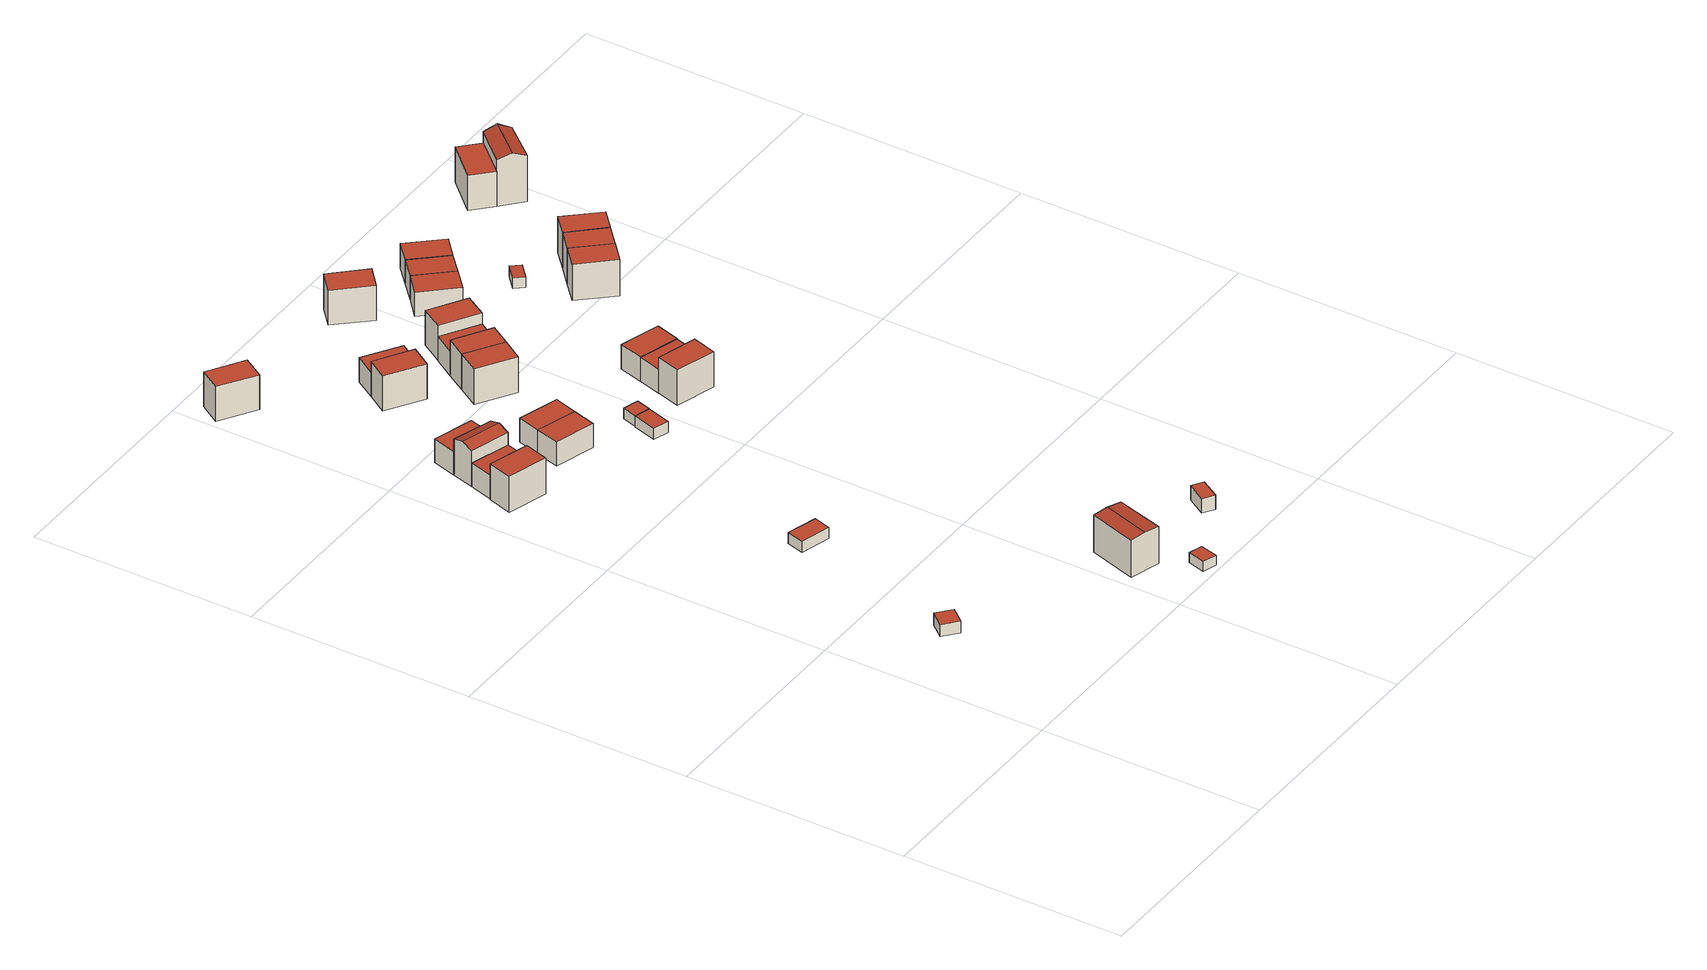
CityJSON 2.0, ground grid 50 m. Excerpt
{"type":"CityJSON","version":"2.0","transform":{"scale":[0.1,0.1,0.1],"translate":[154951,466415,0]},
"CityObjects":{
"building1":{"type":"Building","attributes":{"b3_dak_type":"horizontal","b3_extrusie":"standard","b3_h_dak_50p":3.46,"b3_h_dak_70p":3.48,"b3_h_dak_max":3.54,"b3_h_dak_min":3.4,"b3_h_maaiveld":0.726,"b3_is_glas_dak":false,"b3_kas_warenhuis":false,"b3_kwaliteitsindicator":true,"b3_mutatie_ahn3_ahn4":false,"b3_mutatie_ahn4_ahn5":false,"b3_n_nok":0,"b3_n_vlakken":1,"b3_opp_buitenmuur":45.95,"b3_opp_dak_plat":17.65,"b3_opp_dak_schuin":0,"b3_opp_grond":17.65,"b3_opp_scheidingsmuur":0,"b3_rmse_lod12":0.0365,"b3_rmse_lod13":0.0365,"b3_rmse_lod22":0.0349,"b3_t_run":22,"b3_val3dity_lod12":"[]","b3_val3dity_lod13":"[]","b3_val3dity_lod22":"[]","b3_volume_lod12":48.42,"b3_volume_lod13":48.42,"b3_volume_lod22":48.26,"geconstateerd":false,"oorspronkelijkbouwjaar":2010,"status":"Pand in gebruik"},"children":["building1-1"]},
"building1-1":{"type":"BuildingPart","parents":["building1"],"geometry":[{"type":"Solid","lod":"2.2","boundaries":[[[[0,1,2,3]],[[4,5,6,7]],[[7,6,1,0]],[[6,5,2,1]],[[5,4,3,2]],[[4,7,0,3]]]],"semantics":{"surfaces":[{"type":"GroundSurface"},{"type":"RoofSurface"},{"type":"WallSurface"}],"values":[[0,1,2,2,2,2]]}}]},
"building2":{"type":"Building","attributes":{"b3_bag_bag_overlap":0,"b3_bouwlagen":3,"b3_dak_type":"horizontal","b3_extrusie":"standard","b3_h_dak_50p":10.11,"b3_h_dak_70p":10.14,"b3_h_dak_max":10.31,"b3_h_dak_min":10.05,"b3_h_maaiveld":1.63,"b3_is_glas_dak":false,"b3_kas_warenhuis":false,"b3_kwaliteitsindicator":true,"b3_mutatie_ahn3_ahn4":false,"b3_mutatie_ahn4_ahn5":false,"b3_n_nok":0,"b3_n_vlakken":1,"b3_opp_buitenmuur":201.89,"b3_opp_dak_plat":52.74,"b3_opp_dak_schuin":0,"b3_opp_grond":52.73,"b3_opp_scheidingsmuur":52.98,"b3_rmse_lod12":0.238,"b3_rmse_lod13":0.238,"b3_rmse_lod22":0.235,"b3_t_run":45,"b3_val3dity_lod12":"[]","b3_val3dity_lod13":"[]","b3_val3dity_lod22":"[]","b3_volume_lod12":448.56,"b3_volume_lod13":448.56,"b3_volume_lod22":447.98,"geconstateerd":false,"oorspronkelijkbouwjaar":1991,"status":"Pand in gebruik"},"children":["building2-1"]},
"building2-1":{"type":"BuildingPart","parents":["building2"],"geometry":[{"type":"Solid","lod":"2.2","boundaries":[[[[8,9,10,11]],[[12,13,14,15]],[[15,14,9,8]],[[14,13,10,9]],[[13,12,11,10]],[[12,15,8,11]]]],"semantics":{"surfaces":[{"type":"GroundSurface"},{"type":"RoofSurface"},{"type":"WallSurface"}],"values":[[0,1,2,2,2,2]]}}]},
"building3":{"type":"Building","attributes":{"b3_dak_type":"horizontal","b3_extrusie":"standard","b3_h_dak_50p":4.16,"b3_h_dak_70p":4.17,"b3_h_dak_max":4.22,"b3_h_dak_min":4.12,"b3_h_maaiveld":1.58,"b3_is_glas_dak":false,"b3_kas_warenhuis":false,"b3_kwaliteitsindicator":true,"b3_mutatie_ahn3_ahn4":false,"b3_mutatie_ahn4_ahn5":false,"b3_n_nok":0,"b3_n_vlakken":1,"b3_opp_buitenmuur":56.8,"b3_opp_dak_plat":28.11,"b3_opp_dak_schuin":0,"b3_opp_grond":28.11,"b3_opp_scheidingsmuur":0,"b3_rmse_lod12":0.0276,"b3_rmse_lod13":0.0276,"b3_rmse_lod22":0.026,"b3_t_run":29,"b3_val3dity_lod12":"[]","b3_val3dity_lod13":"[]","b3_val3dity_lod22":"[]","b3_volume_lod12":72.68,"b3_volume_lod13":72.68,"b3_volume_lod22":72.44,"geconstateerd":false,"oorspronkelijkbouwjaar":2009,"status":"Pand in gebruik"},"children":["building3-1"]},
"building3-1":{"type":"BuildingPart","parents":["building3"],"geometry":[{"type":"Solid","lod":"2.2","boundaries":[[[[16,17,18,19]],[[20,21,22,23]],[[23,22,17,16]],[[22,21,18,17]],[[21,20,19,18]],[[20,23,16,19]]]],"semantics":{"surfaces":[{"type":"GroundSurface"},{"type":"RoofSurface"},{"type":"WallSurface"}],"values":[[0,1,2,2,2,2]]}}]},
"building4":{"type":"Building","attributes":{"b3_bag_bag_overlap":0,"b3_bouwlagen":2,"b3_dak_type":"slanted","b3_extrusie":"standard","b3_h_dak_50p":7.34,"b3_h_dak_70p":7.35,"b3_h_dak_max":7.54,"b3_h_dak_min":7.28,"b3_h_maaiveld":1.68,"b3_is_glas_dak":false,"b3_kas_warenhuis":false,"b3_kwaliteitsindicator":true,"b3_mutatie_ahn3_ahn4":false,"b3_mutatie_ahn4_ahn5":false,"b3_n_nok":0,"b3_n_vlakken":2,"b3_opp_buitenmuur":62.04,"b3_opp_dak_plat":51.31,"b3_opp_dak_schuin":0,"b3_opp_grond":51.31,"b3_opp_scheidingsmuur":106.21,"b3_rmse_lod12":0.458,"b3_rmse_lod13":0.458,"b3_rmse_lod22":0.457,"b3_t_run":39,"b3_val3dity_lod12":"[]","b3_val3dity_lod13":"[]","b3_val3dity_lod22":"[]","b3_volume_lod12":290.98,"b3_volume_lod13":290.98,"b3_volume_lod22":290.72,"geconstateerd":false,"oorspronkelijkbouwjaar":1991,"status":"Pand in gebruik"},"children":["building4-1"]},
"building4-1":{"type":"BuildingPart","parents":["building4"],"geometry":[{"type":"Solid","lod":"2.2","boundaries":[[[[24,25,26,27]],[[28,29,30,31]],[[31,30,25,24]],[[30,29,26,25]],[[29,28,27,26]],[[28,31,24,27]]]],"semantics":{"surfaces":[{"type":"GroundSurface"},{"type":"RoofSurface"},{"type":"WallSurface"}],"values":[[0,1,2,2,2,2]]}}]},
"building5":{"type":"Building","attributes":{"b3_bag_bag_overlap":0,"b3_bouwlagen":3,"b3_dak_type":"multiple horizontal","b3_extrusie":"standard","b3_h_dak_50p":10.16,"b3_h_dak_70p":10.25,"b3_h_dak_max":10.39,"b3_h_dak_min":7.29,"b3_h_maaiveld":1.67,"b3_is_glas_dak":false,"b3_kas_warenhuis":false,"b3_kwaliteitsindicator":true,"b3_mutatie_ahn3_ahn4":false,"b3_mutatie_ahn4_ahn5":false,"b3_n_nok":0,"b3_n_vlakken":2,"b3_opp_buitenmuur":133.54,"b3_opp_dak_plat":40.55,"b3_opp_dak_schuin":8.98,"b3_opp_grond":49.5,"b3_opp_scheidingsmuur":106.18,"b3_rmse_lod12":1.09,"b3_rmse_lod13":1.09,"b3_rmse_lod22":0.152,"b3_t_run":40,"b3_val3dity_lod12":"[]","b3_val3dity_lod13":"[]","b3_val3dity_lod22":"[]","b3_volume_lod12":424.39,"b3_volume_lod13":424.39,"b3_volume_lod22":396.66,"geconstateerd":false,"oorspronkelijkbouwjaar":1991,"status":"Pand in gebruik"},"children":["building5-1"]},
"building5-1":{"type":"BuildingPart","parents":["building5"],"geometry":[{"type":"Solid","lod":"2.2","boundaries":[[[[32,33,25,24]],[[34,35,36,37]],[[35,34,33,32]],[[34,37,38,25,33]],[[39,38,37,36]],[[38,39,24,25]],[[39,36,35,32,24]]]],"semantics":{"surfaces":[{"type":"GroundSurface"},{"type":"RoofSurface"},{"type":"WallSurface"}],"values":[[0,1,2,2,1,2,2]]}}]},
"building6":{"type":"Building","attributes":{"b3_bag_bag_overlap":0,"b3_bouwlagen":2,"b3_dak_type":"slanted","b3_extrusie":"standard","b3_h_dak_50p":7.33,"b3_h_dak_70p":7.35,"b3_h_dak_max":7.56,"b3_h_dak_min":7.29,"b3_h_maaiveld":1.67,"b3_is_glas_dak":false,"b3_kas_warenhuis":false,"b3_kwaliteitsindicator":true,"b3_mutatie_ahn3_ahn4":false,"b3_mutatie_ahn4_ahn5":false,"b3_n_nok":0,"b3_n_vlakken":2,"b3_opp_buitenmuur":117.37,"b3_opp_dak_plat":52.67,"b3_opp_dak_schuin":0,"b3_opp_grond":52.67,"b3_opp_scheidingsmuur":52.94,"b3_rmse_lod12":0.292,"b3_rmse_lod13":0.292,"b3_rmse_lod22":0.293,"b3_t_run":49,"b3_val3dity_lod12":"[]","b3_val3dity_lod13":"[]","b3_val3dity_lod22":"[]","b3_volume_lod12":299.26,"b3_volume_lod13":299.26,"b3_volume_lod22":299.15,"geconstateerd":false,"oorspronkelijkbouwjaar":1991,"status":"Pand in gebruik"},"children":["building6-1"]},
"building6-1":{"type":"BuildingPart","parents":["building6"],"geometry":[{"type":"Solid","lod":"2.2","boundaries":[[[[33,32,40,41]],[[42,43,44,45]],[[45,44,32,33]],[[44,43,40,32]],[[43,42,41,40]],[[42,45,33,41]]]],"semantics":{"surfaces":[{"type":"GroundSurface"},{"type":"RoofSurface"},{"type":"WallSurface"}],"values":[[0,1,2,2,2,2]]}}]},
"building7":{"type":"Building","attributes":{"b3_bag_bag_overlap":0,"b3_bouwlagen":3,"b3_dak_type":"horizontal","b3_extrusie":"standard","b3_h_dak_50p":9.96,"b3_h_dak_70p":9.98,"b3_h_dak_max":10.16,"b3_h_dak_min":9.9,"b3_h_maaiveld":1.66,"b3_is_glas_dak":false,"b3_kas_warenhuis":false,"b3_kwaliteitsindicator":true,"b3_mutatie_ahn3_ahn4":false,"b3_mutatie_ahn4_ahn5":false,"b3_n_nok":0,"b3_n_vlakken":1,"b3_opp_buitenmuur":114.95,"b3_opp_dak_plat":51.71,"b3_opp_dak_schuin":0,"b3_opp_grond":51.71,"b3_opp_scheidingsmuur":132.28,"b3_rmse_lod12":0.391,"b3_rmse_lod13":0.391,"b3_rmse_lod22":0.387,"b3_t_run":33,"b3_val3dity_lod12":"[]","b3_val3dity_lod13":"[]","b3_val3dity_lod22":"[]","b3_volume_lod12":429.94,"b3_volume_lod13":429.94,"b3_volume_lod22":429.65,"geconstateerd":false,"oorspronkelijkbouwjaar":1991,"status":"Pand in gebruik"},"children":["building7-1"]},
"building7-1":{"type":"BuildingPart","parents":["building7"],"geometry":[{"type":"Solid","lod":"2.2","boundaries":[[[[46,47,48,49]],[[50,51,52,53]],[[53,52,47,46]],[[52,51,48,47]],[[51,50,49,48]],[[50,53,46,49]]]],"semantics":{"surfaces":[{"type":"GroundSurface"},{"type":"RoofSurface"},{"type":"WallSurface"}],"values":[[0,1,2,2,2,2]]}}]},
"building8":{"type":"Building","attributes":{"b3_bag_bag_overlap":0,"b3_bouwlagen":3,"b3_dak_type":"multiple horizontal","b3_extrusie":"standard","b3_h_dak_50p":8.94,"b3_h_dak_70p":9.01,"b3_h_dak_max":9.16,"b3_h_dak_min":6.11,"b3_h_maaiveld":0.22,"b3_is_glas_dak":false,"b3_kas_warenhuis":false,"b3_kwaliteitsindicator":true,"b3_mutatie_ahn3_ahn4":false,"b3_mutatie_ahn4_ahn5":false,"b3_n_nok":0,"b3_n_vlakken":2,"b3_opp_buitenmuur":253.66,"b3_opp_dak_plat":77.82,"b3_opp_dak_schuin":0,"b3_opp_grond":77.81,"b3_opp_scheidingsmuur":41.27,"b3_rmse_lod12":1.71,"b3_rmse_lod13":1.71,"b3_rmse_lod22":0.0806,"b3_t_run":53,"b3_val3dity_lod12":"[]","b3_val3dity_lod13":"[]","b3_val3dity_lod22":"[]","b3_volume_lod12":683.94,"b3_volume_lod13":683.94,"b3_volume_lod22":603.36,"geconstateerd":false,"oorspronkelijkbouwjaar":1992,"status":"Pand in gebruik"},"children":["building8-1"]},
"building8-1":{"type":"BuildingPart","parents":["building8"],"geometry":[{"type":"Solid","lod":"2.2","boundaries":[[[[54,55,56,57]],[[58,59,60,55,54]],[[61,60,59,62]],[[60,61,56,55]],[[61,62,63,57,56]],[[58,63,62,59]],[[63,58,54,57]]]],"semantics":{"surfaces":[{"type":"GroundSurface"},{"type":"WallSurface"},{"type":"RoofSurface"}],"values":[[0,1,2,1,1,2,1]]}}]},
"building9":{"type":"Building","attributes":{"b3_dak_type":"horizontal","b3_extrusie":"standard","b3_h_dak_50p":2.82,"b3_h_dak_70p":2.86,"b3_h_dak_max":2.94,"b3_h_dak_min":2.73,"b3_h_maaiveld":0.613,"b3_is_glas_dak":false,"b3_kas_warenhuis":false,"b3_kwaliteitsindicator":true,"b3_mutatie_ahn3_ahn4":false,"b3_mutatie_ahn4_ahn5":false,"b3_n_nok":0,"b3_n_vlakken":1,"b3_opp_buitenmuur":32.53,"b3_opp_dak_plat":0,"b3_opp_dak_schuin":13.33,"b3_opp_grond":13.3,"b3_opp_scheidingsmuur":0,"b3_rmse_lod12":0.445,"b3_rmse_lod13":0.445,"b3_rmse_lod22":0.444,"b3_t_run":9,"b3_val3dity_lod12":"[]","b3_val3dity_lod13":"[]","b3_val3dity_lod22":"[]","b3_volume_lod12":29.83,"b3_volume_lod13":29.83,"b3_volume_lod22":29.45,"geconstateerd":false,"oorspronkelijkbouwjaar":1999,"status":"Pand in gebruik"},"children":["building9-1"]},
"building9-1":{"type":"BuildingPart","parents":["building9"],"geometry":[{"type":"Solid","lod":"2.2","boundaries":[[[[64,65,66,67]],[[68,69,70,71]],[[71,70,65,64]],[[70,69,66,65]],[[69,68,67,66]],[[68,71,64,67]]]],"semantics":{"surfaces":[{"type":"GroundSurface"},{"type":"RoofSurface"},{"type":"WallSurface"}],"values":[[0,1,2,2,2,2]]}}]},
"building10":{"type":"Building","attributes":{"b3_bag_bag_overlap":0,"b3_bouwlagen":2,"b3_dak_type":"slanted","b3_extrusie":"standard","b3_h_dak_50p":7.34,"b3_h_dak_70p":7.37,"b3_h_dak_max":7.61,"b3_h_dak_min":7.27,"b3_h_maaiveld":1.67,"b3_is_glas_dak":false,"b3_kas_warenhuis":false,"b3_kwaliteitsindicator":true,"b3_mutatie_ahn3_ahn4":false,"b3_mutatie_ahn4_ahn5":false,"b3_n_nok":0,"b3_n_vlakken":3,"b3_opp_buitenmuur":63.46,"b3_opp_dak_plat":51.44,"b3_opp_dak_schuin":0,"b3_opp_grond":51.44,"b3_opp_scheidingsmuur":105.72,"b3_rmse_lod12":0.17,"b3_rmse_lod13":0.17,"b3_rmse_lod22":0.163,"b3_t_run":39,"b3_val3dity_lod12":"[]","b3_val3dity_lod13":"[]","b3_val3dity_lod22":"[]","b3_volume_lod12":293.6,"b3_volume_lod13":293.6,"b3_volume_lod22":292.51,"geconstateerd":false,"oorspronkelijkbouwjaar":1991,"status":"Pand in gebruik"},"children":["building10-1"]},
"building10-1":{"type":"BuildingPart","parents":["building10"],"geometry":[{"type":"Solid","lod":"2.2","boundaries":[[[[72,73,74,75]],[[76,77,78,79]],[[79,78,73,72]],[[78,77,74,73]],[[77,76,75,74]],[[76,79,72,75]]]],"semantics":{"surfaces":[{"type":"GroundSurface"},{"type":"RoofSurface"},{"type":"WallSurface"}],"values":[[0,1,2,2,2,2]]}}]},
"building11":{"type":"Building","attributes":{"b3_bag_bag_overlap":0,"b3_bouwlagen":2,"b3_dak_type":"slanted","b3_extrusie":"standard","b3_h_dak_50p":7.37,"b3_h_dak_70p":7.39,"b3_h_dak_max":7.54,"b3_h_dak_min":7.3,"b3_h_maaiveld":1.67,"b3_is_glas_dak":false,"b3_kas_warenhuis":false,"b3_kwaliteitsindicator":true,"b3_mutatie_ahn3_ahn4":false,"b3_mutatie_ahn4_ahn5":false,"b3_n_nok":0,"b3_n_vlakken":2,"b3_opp_buitenmuur":60.68,"b3_opp_dak_plat":50.06,"b3_opp_dak_schuin":0,"b3_opp_grond":50.06,"b3_opp_scheidingsmuur":107.25,"b3_rmse_lod12":0.272,"b3_rmse_lod13":0.272,"b3_rmse_lod22":0.267,"b3_t_run":30,"b3_val3dity_lod12":"[]","b3_val3dity_lod13":"[]","b3_val3dity_lod22":"[]","b3_volume_lod12":286.29,"b3_volume_lod13":286.29,"b3_volume_lod22":285.33,"geconstateerd":false,"oorspronkelijkbouwjaar":1991,"status":"Pand in gebruik"},"children":["building11-1"]},
"building11-1":{"type":"BuildingPart","parents":["building11"],"geometry":[{"type":"Solid","lod":"2.2","boundaries":[[[[74,80,81,75]],[[76,82,83,77]],[[77,83,80,74]],[[83,82,81,80]],[[82,76,75,81]],[[76,77,74,75]]]],"semantics":{"surfaces":[{"type":"GroundSurface"},{"type":"RoofSurface"},{"type":"WallSurface"}],"values":[[0,1,2,2,2,2]]}}]},
"building12":{"type":"Building","attributes":{"b3_bag_bag_overlap":0,"b3_bouwlagen":3,"b3_dak_type":"horizontal","b3_extrusie":"standard","b3_h_dak_50p":9.99,"b3_h_dak_70p":10,"b3_h_dak_max":10.21,"b3_h_dak_min":9.94,"b3_h_maaiveld":1.65,"b3_is_glas_dak":false,"b3_kas_warenhuis":false,"b3_kwaliteitsindicator":true,"b3_mutatie_ahn3_ahn4":false,"b3_mutatie_ahn4_ahn5":false,"b3_n_nok":0,"b3_n_vlakken":1,"b3_opp_buitenmuur":139.59,"b3_opp_dak_plat":51.3,"b3_opp_dak_schuin":0,"b3_opp_grond":51.3,"b3_opp_scheidingsmuur":109.13,"b3_rmse_lod12":0.212,"b3_rmse_lod13":0.212,"b3_rmse_lod22":0.211,"b3_t_run":29,"b3_val3dity_lod12":"[]","b3_val3dity_lod13":"[]","b3_val3dity_lod22":"[]","b3_volume_lod12":428.18,"b3_volume_lod13":428.18,"b3_volume_lod22":428.02,"geconstateerd":false,"oorspronkelijkbouwjaar":1991,"status":"Pand in gebruik"},"children":["building12-1"]},
"building12-1":{"type":"BuildingPart","parents":["building12"],"geometry":[{"type":"Solid","lod":"2.2","boundaries":[[[[84,85,86,87]],[[88,89,90,91]],[[91,90,85,84]],[[90,89,86,85]],[[89,88,87,86]],[[88,91,84,87]]]],"semantics":{"surfaces":[{"type":"GroundSurface"},{"type":"RoofSurface"},{"type":"WallSurface"}],"values":[[0,1,2,2,2,2]]}}]},
"building13":{"type":"Building","attributes":{"b3_bag_bag_overlap":0,"b3_dak_type":"horizontal","b3_extrusie":"standard","b3_h_dak_50p":4.23,"b3_h_dak_70p":4.26,"b3_h_dak_max":4.44,"b3_h_dak_min":4.15,"b3_h_maaiveld":1.56,"b3_is_glas_dak":false,"b3_kas_warenhuis":false,"b3_kwaliteitsindicator":true,"b3_mutatie_ahn3_ahn4":false,"b3_mutatie_ahn4_ahn5":false,"b3_n_nok":0,"b3_n_vlakken":1,"b3_opp_buitenmuur":40.02,"b3_opp_dak_plat":19.68,"b3_opp_dak_schuin":0,"b3_opp_grond":19.68,"b3_opp_scheidingsmuur":8.62,"b3_rmse_lod12":0.0797,"b3_rmse_lod13":0.0797,"b3_rmse_lod22":0.0752,"b3_t_run":19,"b3_val3dity_lod12":"[]","b3_val3dity_lod13":"[]","b3_val3dity_lod22":"[]","b3_volume_lod12":52.64,"b3_volume_lod13":52.64,"b3_volume_lod22":52.7,"geconstateerd":false,"oorspronkelijkbouwjaar":1991,"status":"Pand in gebruik"},"children":["building13-1"]},
"building13-1":{"type":"BuildingPart","parents":["building13"],"geometry":[{"type":"Solid","lod":"2.2","boundaries":[[[[92,93,94,95]],[[96,97,98,99]],[[99,98,93,92]],[[98,97,94,93]],[[97,96,95,94]],[[96,99,92,95]]]],"semantics":{"surfaces":[{"type":"GroundSurface"},{"type":"RoofSurface"},{"type":"WallSurface"}],"values":[[0,1,2,2,2,2]]}}]},
"building14":{"type":"Building","attributes":{"b3_bag_bag_overlap":0,"b3_bouwlagen":2,"b3_dak_type":"horizontal","b3_extrusie":"standard","b3_h_dak_50p":7.34,"b3_h_dak_70p":7.36,"b3_h_dak_max":7.61,"b3_h_dak_min":7.28,"b3_h_maaiveld":1.65,"b3_is_glas_dak":false,"b3_kas_warenhuis":false,"b3_kwaliteitsindicator":true,"b3_mutatie_ahn3_ahn4":false,"b3_mutatie_ahn4_ahn5":false,"b3_n_nok":0,"b3_n_vlakken":1,"b3_opp_buitenmuur":61.77,"b3_opp_dak_plat":51.24,"b3_opp_dak_schuin":0,"b3_opp_grond":51.23,"b3_opp_scheidingsmuur":108.06,"b3_rmse_lod12":0.268,"b3_rmse_lod13":0.268,"b3_rmse_lod22":0.268,"b3_t_run":31,"b3_val3dity_lod12":"[]","b3_val3dity_lod13":"[]","b3_val3dity_lod22":"[]","b3_volume_lod12":292.65,"b3_volume_lod13":292.65,"b3_volume_lod22":292.1,"geconstateerd":false,"oorspronkelijkbouwjaar":1991,"status":"Pand in gebruik"},"children":["building14-1"]},
"building14-1":{"type":"BuildingPart","parents":["building14"],"geometry":[{"type":"Solid","lod":"2.2","boundaries":[[[[84,87,100,101]],[[102,103,104,105]],[[105,104,87,84]],[[104,103,100,87]],[[103,102,101,100]],[[102,105,84,101]]]],"semantics":{"surfaces":[{"type":"GroundSurface"},{"type":"RoofSurface"},{"type":"WallSurface"}],"values":[[0,1,2,2,2,2]]}}]},
"building15":{"type":"Building","attributes":{"b3_bag_bag_overlap":0,"b3_dak_type":"horizontal","b3_extrusie":"standard","b3_h_dak_50p":4.26,"b3_h_dak_70p":4.29,"b3_h_dak_max":4.46,"b3_h_dak_min":4.2,"b3_h_maaiveld":1.8,"b3_is_glas_dak":false,"b3_kas_warenhuis":false,"b3_kwaliteitsindicator":false,"b3_mutatie_ahn3_ahn4":false,"b3_mutatie_ahn4_ahn5":false,"b3_n_nok":0,"b3_n_vlakken":1,"b3_opp_buitenmuur":25.96,"b3_opp_dak_plat":12.13,"b3_opp_dak_schuin":0,"b3_opp_grond":12.12,"b3_opp_scheidingsmuur":8.62,"b3_rmse_lod12":0.0675,"b3_rmse_lod13":0.0675,"b3_rmse_lod22":0.0649,"b3_t_run":7,"b3_val3dity_lod12":"[]","b3_val3dity_lod13":"[]","b3_val3dity_lod22":"[]","b3_volume_lod12":30.12,"b3_volume_lod13":30.12,"b3_volume_lod22":30.09,"geconstateerd":false,"oorspronkelijkbouwjaar":1991,"status":"Pand in gebruik"},"children":["building15-1"]},
"building15-1":{"type":"BuildingPart","parents":["building15"],"geometry":[{"type":"Solid","lod":"2.2","boundaries":[[[[106,107,108,109]],[[110,111,112,113]],[[113,112,107,106]],[[112,111,108,107]],[[111,110,109,108]],[[110,113,106,109]]]],"semantics":{"surfaces":[{"type":"GroundSurface"},{"type":"RoofSurface"},{"type":"WallSurface"}],"values":[[0,1,2,2,2,2]]}}]},
"building16":{"type":"Building","attributes":{"b3_bag_bag_overlap":0,"b3_bouwlagen":3,"b3_dak_type":"slanted","b3_extrusie":"standard","b3_h_dak_50p":10.08,"b3_h_dak_70p":10.14,"b3_h_dak_max":10.34,"b3_h_dak_min":9.99,"b3_h_maaiveld":1.66,"b3_is_glas_dak":false,"b3_kas_warenhuis":false,"b3_kwaliteitsindicator":true,"b3_mutatie_ahn3_ahn4":false,"b3_mutatie_ahn4_ahn5":false,"b3_n_nok":0,"b3_n_vlakken":2,"b3_opp_buitenmuur":174.51,"b3_opp_dak_plat":52.87,"b3_opp_dak_schuin":0,"b3_opp_grond":52.87,"b3_opp_scheidingsmuur":79.88,"b3_rmse_lod12":0.136,"b3_rmse_lod13":0.136,"b3_rmse_lod22":0.136,"b3_t_run":34,"b3_val3dity_lod12":"[]","b3_val3dity_lod13":"[]","b3_val3dity_lod22":"[]","b3_volume_lod12":448.36,"b3_volume_lod13":448.36,"b3_volume_lod22":446.49,"geconstateerd":false,"oorspronkelijkbouwjaar":1991,"status":"Pand in gebruik"},"children":["building16-1"]},
"building16-1":{"type":"BuildingPart","parents":["building16"],"geometry":[{"type":"Solid","lod":"2.2","boundaries":[[[[114,115,116,117]],[[118,119,120,121]],[[121,120,115,114]],[[120,119,116,115]],[[119,118,117,116]],[[118,121,114,117]]]],"semantics":{"surfaces":[{"type":"GroundSurface"},{"type":"RoofSurface"},{"type":"WallSurface"}],"values":[[0,1,2,2,2,2]]}}]},
"building17":{"type":"Building","attributes":{"b3_dak_type":"horizontal","b3_extrusie":"standard","b3_h_dak_50p":4.01,"b3_h_dak_70p":4.01,"b3_h_dak_max":4.11,"b3_h_dak_min":3.97,"b3_h_maaiveld":0.581,"b3_is_glas_dak":false,"b3_kas_warenhuis":false,"b3_kwaliteitsindicator":true,"b3_mutatie_ahn3_ahn4":false,"b3_mutatie_ahn4_ahn5":false,"b3_n_nok":0,"b3_n_vlakken":1,"b3_opp_buitenmuur":54.95,"b3_opp_dak_plat":15,"b3_opp_dak_schuin":0,"b3_opp_grond":15,"b3_opp_scheidingsmuur":0,"b3_rmse_lod12":0.0274,"b3_rmse_lod13":0.0274,"b3_rmse_lod22":0.0229,"b3_t_run":11,"b3_val3dity_lod12":"[]","b3_val3dity_lod13":"[]","b3_val3dity_lod22":"[]","b3_volume_lod12":51.51,"b3_volume_lod13":51.51,"b3_volume_lod22":51.52,"geconstateerd":false,"oorspronkelijkbouwjaar":2013,"status":"Pand in gebruik"},"children":["building17-1"]},
"building17-1":{"type":"BuildingPart","parents":["building17"],"geometry":[{"type":"Solid","lod":"2.2","boundaries":[[[[122,123,124,125]],[[126,127,128,129]],[[129,128,123,122]],[[128,127,124,123]],[[127,126,125,124]],[[126,129,122,125]]]],"semantics":{"surfaces":[{"type":"GroundSurface"},{"type":"RoofSurface"},{"type":"WallSurface"}],"values":[[0,1,2,2,2,2]]}}]},
"building18":{"type":"Building","attributes":{"b3_bag_bag_overlap":0,"b3_bouwlagen":3,"b3_dak_type":"horizontal","b3_extrusie":"standard","b3_h_dak_50p":10.1,"b3_h_dak_70p":10.11,"b3_h_dak_max":10.24,"b3_h_dak_min":10.05,"b3_h_maaiveld":1.64,"b3_is_glas_dak":false,"b3_kas_warenhuis":false,"b3_kwaliteitsindicator":true,"b3_mutatie_ahn3_ahn4":false,"b3_mutatie_ahn4_ahn5":false,"b3_n_nok":0,"b3_n_vlakken":1,"b3_opp_buitenmuur":113.52,"b3_opp_dak_plat":49.03,"b3_opp_dak_schuin":0,"b3_opp_grond":49.03,"b3_opp_scheidingsmuur":134.35,"b3_rmse_lod12":0.0435,"b3_rmse_lod13":0.0435,"b3_rmse_lod22":0.0364,"b3_t_run":28,"b3_val3dity_lod12":"[]","b3_val3dity_lod13":"[]","b3_val3dity_lod22":"[]","b3_volume_lod12":414.99,"b3_volume_lod13":414.99,"b3_volume_lod22":414.68,"geconstateerd":false,"oorspronkelijkbouwjaar":1991,"status":"Pand in gebruik"},"children":["building18-1"]},
"building18-1":{"type":"BuildingPart","parents":["building18"],"geometry":[{"type":"Solid","lod":"2.2","boundaries":[[[[130,131,132,133]],[[134,118,121,135]],[[135,121,131,130]],[[121,118,132,131]],[[118,134,133,132]],[[134,135,130,133]]]],"semantics":{"surfaces":[{"type":"GroundSurface"},{"type":"RoofSurface"},{"type":"WallSurface"}],"values":[[0,1,2,2,2,2]]}}]},
"building19":{"type":"Building","attributes":{"b3_bag_bag_overlap":0,"b3_bouwlagen":2,"b3_dak_type":"multiple horizontal","b3_extrusie":"standard","b3_h_dak_50p":7.37,"b3_h_dak_70p":7.39,"b3_h_dak_max":7.56,"b3_h_dak_min":7.31,"b3_h_maaiveld":1.64,"b3_is_glas_dak":false,"b3_kas_warenhuis":false,"b3_kwaliteitsindicator":true,"b3_mutatie_ahn3_ahn4":false,"b3_mutatie_ahn4_ahn5":false,"b3_n_nok":0,"b3_n_vlakken":2,"b3_opp_buitenmuur":64.6,"b3_opp_dak_plat":53.07,"b3_opp_dak_schuin":0,"b3_opp_grond":53.07,"b3_opp_scheidingsmuur":108.29,"b3_rmse_lod12":0.772,"b3_rmse_lod13":0.772,"b3_rmse_lod22":0.77,"b3_t_run":29,"b3_val3dity_lod12":"[]","b3_val3dity_lod13":"[]","b3_val3dity_lod22":"[]","b3_volume_lod12":304.74,"b3_volume_lod13":304.74,"b3_volume_lod22":304.29,"geconstateerd":false,"oorspronkelijkbouwjaar":1991,"status":"Pand in gebruik"},"children":["building19-1"]},
"building19-1":{"type":"BuildingPart","parents":["building19"],"geometry":[{"type":"Solid","lod":"2.2","boundaries":[[[[130,133,136,137]],[[138,139,140,141]],[[141,140,133,130]],[[140,139,136,133]],[[139,138,137,136]],[[138,141,130,137]]]],"semantics":{"surfaces":[{"type":"GroundSurface"},{"type":"RoofSurface"},{"type":"WallSurface"}],"values":[[0,1,2,2,2,2]]}}]},
"building20":{"type":"Building","attributes":{"b3_bag_bag_overlap":0,"b3_bouwlagen":3,"b3_dak_type":"slanted","b3_extrusie":"standard","b3_h_dak_50p":10.06,"b3_h_dak_70p":10.13,"b3_h_dak_max":10.29,"b3_h_dak_min":9.93,"b3_h_maaiveld":1.65,"b3_is_glas_dak":false,"b3_kas_warenhuis":false,"b3_kwaliteitsindicator":true,"b3_mutatie_ahn3_ahn4":false,"b3_mutatie_ahn4_ahn5":false,"b3_n_nok":0,"b3_n_vlakken":5,"b3_opp_buitenmuur":120.73,"b3_opp_dak_plat":44.76,"b3_opp_dak_schuin":8.23,"b3_opp_grond":51.98,"b3_opp_scheidingsmuur":124.43,"b3_rmse_lod12":0.956,"b3_rmse_lod13":0.956,"b3_rmse_lod22":0.344,"b3_t_run":39,"b3_val3dity_lod12":"[]","b3_val3dity_lod13":"[]","b3_val3dity_lod22":"[]","b3_volume_lod12":440.27,"b3_volume_lod13":440.27,"b3_volume_lod22":416.29,"geconstateerd":false,"oorspronkelijkbouwjaar":1991,"status":"Pand in gebruik"},"children":["building20-1"]},
"building20-1":{"type":"BuildingPart","parents":["building20"],"geometry":[{"type":"Solid","lod":"2.2","boundaries":[[[[142,143,144,145]],[[146,147,148,149]],[[149,148,143,142]],[[148,147,144,143]],[[147,146,145,144]],[[146,149,142,145]]]],"semantics":{"surfaces":[{"type":"GroundSurface"},{"type":"RoofSurface"},{"type":"WallSurface"}],"values":[[0,1,2,2,2,2]]}}]},
"building21":{"type":"Building","attributes":{"b3_bag_bag_overlap":0,"b3_bouwlagen":3,"b3_dak_type":"horizontal","b3_extrusie":"standard","b3_h_dak_50p":9.95,"b3_h_dak_70p":9.96,"b3_h_dak_max":10.21,"b3_h_dak_min":9.89,"b3_h_maaiveld":1.68,"b3_is_glas_dak":false,"b3_kas_warenhuis":false,"b3_kwaliteitsindicator":true,"b3_mutatie_ahn3_ahn4":false,"b3_mutatie_ahn4_ahn5":false,"b3_n_nok":0,"b3_n_vlakken":1,"b3_opp_buitenmuur":187.04,"b3_opp_dak_plat":53.51,"b3_opp_dak_schuin":0,"b3_opp_grond":53.51,"b3_opp_scheidingsmuur":63.19,"b3_rmse_lod12":0.358,"b3_rmse_lod13":0.358,"b3_rmse_lod22":0.36,"b3_t_run":45,"b3_val3dity_lod12":"[]","b3_val3dity_lod13":"[]","b3_val3dity_lod22":"[]","b3_volume_lod12":442.69,"b3_volume_lod13":442.69,"b3_volume_lod22":442.72,"geconstateerd":false,"oorspronkelijkbouwjaar":1991,"status":"Pand in gebruik"},"children":["building21-1"]},
"building21-1":{"type":"BuildingPart","parents":["building21"],"geometry":[{"type":"Solid","lod":"2.2","boundaries":[[[[150,151,152,153]],[[154,155,156,157]],[[157,156,151,150]],[[156,155,152,151]],[[155,154,153,152]],[[154,157,150,153]]]],"semantics":{"surfaces":[{"type":"GroundSurface"},{"type":"RoofSurface"},{"type":"WallSurface"}],"values":[[0,1,2,2,2,2]]}}]},
"building22":{"type":"Building","attributes":{"b3_bag_bag_overlap":0,"b3_bouwlagen":2,"b3_dak_type":"slanted","b3_extrusie":"standard","b3_h_dak_50p":7.32,"b3_h_dak_70p":7.34,"b3_h_dak_max":7.53,"b3_h_dak_min":7.27,"b3_h_maaiveld":1.65,"b3_is_glas_dak":false,"b3_kas_warenhuis":false,"b3_kwaliteitsindicator":true,"b3_mutatie_ahn3_ahn4":false,"b3_mutatie_ahn4_ahn5":false,"b3_n_nok":0,"b3_n_vlakken":2,"b3_opp_buitenmuur":59.65,"b3_opp_dak_plat":49.14,"b3_opp_dak_schuin":0,"b3_opp_grond":49.14,"b3_opp_scheidingsmuur":106.23,"b3_rmse_lod12":0.099,"b3_rmse_lod13":0.099,"b3_rmse_lod22":0.0927,"b3_t_run":36,"b3_val3dity_lod12":"[]","b3_val3dity_lod13":"[]","b3_val3dity_lod22":"[]","b3_volume_lod12":279.42,"b3_volume_lod13":279.42,"b3_volume_lod22":278.92,"geconstateerd":false,"oorspronkelijkbouwjaar":1991,"status":"Pand in gebruik"},"children":["building22-1"]},
"building22-1":{"type":"BuildingPart","parents":["building22"],"geometry":[{"type":"Solid","lod":"2.2","boundaries":[[[[158,159,160,161]],[[162,163,164,165]],[[165,164,159,158]],[[164,163,160,159]],[[163,162,161,160]],[[162,165,158,161]]]],"semantics":{"surfaces":[{"type":"GroundSurface"},{"type":"RoofSurface"},{"type":"WallSurface"}],"values":[[0,1,2,2,2,2]]}}]},
"building23":{"type":"Building","attributes":{"b3_bag_bag_overlap":0,"b3_bouwlagen":2,"b3_dak_type":"horizontal","b3_extrusie":"standard","b3_h_dak_50p":7.39,"b3_h_dak_70p":7.44,"b3_h_dak_max":7.57,"b3_h_dak_min":7.29,"b3_h_maaiveld":1.64,"b3_is_glas_dak":false,"b3_kas_warenhuis":false,"b3_kwaliteitsindicator":true,"b3_mutatie_ahn3_ahn4":false,"b3_mutatie_ahn4_ahn5":false,"b3_n_nok":0,"b3_n_vlakken":1,"b3_opp_buitenmuur":119.83,"b3_opp_dak_plat":52.92,"b3_opp_dak_schuin":0,"b3_opp_grond":52.91,"b3_opp_scheidingsmuur":53.13,"b3_rmse_lod12":0.102,"b3_rmse_lod13":0.102,"b3_rmse_lod22":0.0862,"b3_t_run":45,"b3_val3dity_lod12":"[]","b3_val3dity_lod13":"[]","b3_val3dity_lod22":"[]","b3_volume_lod12":307.11,"b3_volume_lod13":307.11,"b3_volume_lod22":304.83,"geconstateerd":false,"oorspronkelijkbouwjaar":1991,"status":"Pand in gebruik"},"children":["building23-1"]},
"building23-1":{"type":"BuildingPart","parents":["building23"],"geometry":[{"type":"Solid","lod":"2.2","boundaries":[[[[160,166,167,161]],[[168,169,170,171]],[[171,170,166,160]],[[170,169,167,166]],[[169,168,161,167]],[[168,171,160,161]]]],"semantics":{"surfaces":[{"type":"GroundSurface"},{"type":"RoofSurface"},{"type":"WallSurface"}],"values":[[0,1,2,2,2,2]]}}]},
"building24":{"type":"Building","attributes":{"b3_bag_bag_overlap":0,"b3_bouwlagen":3,"b3_dak_type":"horizontal","b3_extrusie":"standard","b3_h_dak_50p":9.97,"b3_h_dak_70p":9.98,"b3_h_dak_max":10.22,"b3_h_dak_min":9.9,"b3_h_maaiveld":1.67,"b3_is_glas_dak":false,"b3_kas_warenhuis":false,"b3_kwaliteitsindicator":true,"b3_mutatie_ahn3_ahn4":false,"b3_mutatie_ahn4_ahn5":false,"b3_n_nok":0,"b3_n_vlakken":1,"b3_opp_buitenmuur":171.03,"b3_opp_dak_plat":52.57,"b3_opp_dak_schuin":0,"b3_opp_grond":52.57,"b3_opp_scheidingsmuur":78.1,"b3_rmse_lod12":0.0805,"b3_rmse_lod13":0.0805,"b3_rmse_lod22":0.0754,"b3_t_run":36,"b3_val3dity_lod12":"[]","b3_val3dity_lod13":"[]","b3_val3dity_lod22":"[]","b3_volume_lod12":436.38,"b3_volume_lod13":436.38,"b3_volume_lod22":436.51,"geconstateerd":false,"oorspronkelijkbouwjaar":1991,"status":"Pand in gebruik"},"children":["building24-1"]},
"building24-1":{"type":"BuildingPart","parents":["building24"],"geometry":[{"type":"Solid","lod":"2.2","boundaries":[[[[172,173,174,175]],[[176,177,178,179]],[[179,178,173,172]],[[178,177,174,173]],[[177,176,175,174]],[[176,179,172,175]]]],"semantics":{"surfaces":[{"type":"GroundSurface"},{"type":"RoofSurface"},{"type":"WallSurface"}],"values":[[0,1,2,2,2,2]]}}]},
"building25":{"type":"Building","attributes":{"b3_bag_bag_overlap":0,"b3_bouwlagen":2,"b3_dak_type":"horizontal","b3_extrusie":"standard","b3_h_dak_50p":7.36,"b3_h_dak_70p":7.38,"b3_h_dak_max":7.6,"b3_h_dak_min":7.31,"b3_h_maaiveld":1.67,"b3_is_glas_dak":false,"b3_kas_warenhuis":false,"b3_kwaliteitsindicator":true,"b3_mutatie_ahn3_ahn4":false,"b3_mutatie_ahn4_ahn5":false,"b3_n_nok":0,"b3_n_vlakken":1,"b3_opp_buitenmuur":118.45,"b3_opp_dak_plat":53.25,"b3_opp_dak_schuin":0,"b3_opp_grond":53.24,"b3_opp_scheidingsmuur":53.51,"b3_rmse_lod12":0.0839,"b3_rmse_lod13":0.0839,"b3_rmse_lod22":0.0773,"b3_t_run":48,"b3_val3dity_lod12":"[]","b3_val3dity_lod13":"[]","b3_val3dity_lod22":"[]","b3_volume_lod12":303.48,"b3_volume_lod13":303.48,"b3_volume_lod22":303.48,"geconstateerd":false,"oorspronkelijkbouwjaar":1991,"status":"Pand in gebruik"},"children":["building25-1"]},
"building25-1":{"type":"BuildingPart","parents":["building25"],"geometry":[{"type":"Solid","lod":"2.2","boundaries":[[[[180,181,182,183]],[[184,185,186,187]],[[187,186,181,180]],[[186,185,182,181]],[[185,184,183,182]],[[184,187,180,183]]]],"semantics":{"surfaces":[{"type":"GroundSurface"},{"type":"RoofSurface"},{"type":"WallSurface"}],"values":[[0,1,2,2,2,2]]}}]},
"building26":{"type":"Building","attributes":{"b3_bag_bag_overlap":0,"b3_bouwlagen":2,"b3_dak_type":"horizontal","b3_extrusie":"standard","b3_h_dak_50p":7.36,"b3_h_dak_70p":7.37,"b3_h_dak_max":7.53,"b3_h_dak_min":7.31,"b3_h_maaiveld":1.66,"b3_is_glas_dak":false,"b3_kas_warenhuis":false,"b3_kwaliteitsindicator":true,"b3_mutatie_ahn3_ahn4":false,"b3_mutatie_ahn4_ahn5":false,"b3_n_nok":0,"b3_n_vlakken":1,"b3_opp_buitenmuur":60.96,"b3_opp_dak_plat":50.12,"b3_opp_dak_schuin":0,"b3_opp_grond":50.12,"b3_opp_scheidingsmuur":107.29,"b3_rmse_lod12":0.0594,"b3_rmse_lod13":0.0594,"b3_rmse_lod22":0.0577,"b3_t_run":30,"b3_val3dity_lod12":"[]","b3_val3dity_lod13":"[]","b3_val3dity_lod22":"[]","b3_volume_lod12":286.16,"b3_volume_lod13":286.16,"b3_volume_lod22":285.9,"geconstateerd":false,"oorspronkelijkbouwjaar":1991,"status":"Pand in gebruik"},"children":["building26-1"]},
"building26-1":{"type":"BuildingPart","parents":["building26"],"geometry":[{"type":"Solid","lod":"2.2","boundaries":[[[[181,180,188,189]],[[190,191,187,186]],[[186,187,180,181]],[[187,191,188,180]],[[191,190,189,188]],[[190,186,181,189]]]],"semantics":{"surfaces":[{"type":"GroundSurface"},{"type":"RoofSurface"},{"type":"WallSurface"}],"values":[[0,1,2,2,2,2]]}}]},
"building27":{"type":"Building","attributes":{"b3_bag_bag_overlap":0,"b3_bouwlagen":2,"b3_dak_type":"horizontal","b3_extrusie":"standard","b3_h_dak_50p":7.41,"b3_h_dak_70p":7.46,"b3_h_dak_max":7.6,"b3_h_dak_min":7.34,"b3_h_maaiveld":1.67,"b3_is_glas_dak":false,"b3_kas_warenhuis":false,"b3_kwaliteitsindicator":true,"b3_mutatie_ahn3_ahn4":false,"b3_mutatie_ahn4_ahn5":false,"b3_n_nok":0,"b3_n_vlakken":1,"b3_opp_buitenmuur":64.61,"b3_opp_dak_plat":52.15,"b3_opp_dak_schuin":0,"b3_opp_grond":52.15,"b3_opp_scheidingsmuur":107.81,"b3_rmse_lod12":0.0895,"b3_rmse_lod13":0.0895,"b3_rmse_lod22":0.0824,"b3_t_run":30,"b3_val3dity_lod12":"[]","b3_val3dity_lod13":"[]","b3_val3dity_lod22":"[]","b3_volume_lod12":302.33,"b3_volume_lod13":302.33,"b3_volume_lod22":300.47,"geconstateerd":false,"oorspronkelijkbouwjaar":1991,"status":"Pand in gebruik"},"children":["building27-1"]},
"building27-1":{"type":"BuildingPart","parents":["building27"],"geometry":[{"type":"Solid","lod":"2.2","boundaries":[[[[189,188,192,193]],[[194,195,196,197]],[[197,196,188,189]],[[196,195,192,188]],[[195,194,193,192]],[[194,197,189,193]]]],"semantics":{"surfaces":[{"type":"GroundSurface"},{"type":"RoofSurface"},{"type":"WallSurface"}],"values":[[0,1,2,2,2,2]]}}]},
"building28":{"type":"Building","attributes":{"b3_dak_type":"horizontal","b3_extrusie":"standard","b3_h_dak_50p":4.29,"b3_h_dak_70p":4.33,"b3_h_dak_max":4.42,"b3_h_dak_min":4.26,"b3_h_maaiveld":1.8,"b3_is_glas_dak":false,"b3_kas_warenhuis":false,"b3_kwaliteitsindicator":true,"b3_mutatie_ahn3_ahn4":false,"b3_mutatie_ahn4_ahn5":false,"b3_n_nok":0,"b3_n_vlakken":1,"b3_opp_buitenmuur":33.21,"b3_opp_dak_plat":10.32,"b3_opp_dak_schuin":0,"b3_opp_grond":10.31,"b3_opp_scheidingsmuur":0,"b3_rmse_lod12":0.0378,"b3_rmse_lod13":0.0378,"b3_rmse_lod22":0.0351,"b3_t_run":7,"b3_val3dity_lod12":"[]","b3_val3dity_lod13":"[]","b3_val3dity_lod22":"[]","b3_volume_lod12":26.01,"b3_volume_lod13":26.01,"b3_volume_lod22":25.91,"geconstateerd":false,"oorspronkelijkbouwjaar":1991,"status":"Pand in gebruik"},"children":["building28-1"]},
"building28-1":{"type":"BuildingPart","parents":["building28"],"geometry":[{"type":"Solid","lod":"2.2","boundaries":[[[[198,199,200,201]],[[202,203,204,205]],[[205,204,199,198]],[[204,203,200,199]],[[203,202,201,200]],[[202,205,198,201]]]],"semantics":{"surfaces":[{"type":"GroundSurface"},{"type":"RoofSurface"},{"type":"WallSurface"}],"values":[[0,1,2,2,2,2]]}}]},
"building29":{"type":"Building","attributes":{"b3_bag_bag_overlap":0,"b3_bouwlagen":3,"b3_dak_type":"slanted","b3_extrusie":"standard","b3_h_dak_50p":10.23,"b3_h_dak_70p":10.27,"b3_h_dak_max":10.39,"b3_h_dak_min":10.12,"b3_h_maaiveld":1.66,"b3_is_glas_dak":false,"b3_kas_warenhuis":false,"b3_kwaliteitsindicator":true,"b3_mutatie_ahn3_ahn4":false,"b3_mutatie_ahn4_ahn5":false,"b3_n_nok":0,"b3_n_vlakken":2,"b3_opp_buitenmuur":176.81,"b3_opp_dak_plat":52.43,"b3_opp_dak_schuin":0,"b3_opp_grond":52.43,"b3_opp_scheidingsmuur":80.23,"b3_rmse_lod12":0.105,"b3_rmse_lod13":0.105,"b3_rmse_lod22":0.0961,"b3_t_run":46,"b3_val3dity_lod12":"[]","b3_val3dity_lod13":"[]","b3_val3dity_lod22":"[]","b3_volume_lod12":451.02,"b3_volume_lod13":451.02,"b3_volume_lod22":449.62,"geconstateerd":false,"oorspronkelijkbouwjaar":1991,"status":"Pand in gebruik"},"children":["building29-1"]},
"building29-1":{"type":"BuildingPart","parents":["building29"],"geometry":[{"type":"Solid","lod":"2.2","boundaries":[[[[206,207,208,209]],[[210,211,212,213]],[[213,212,207,206]],[[212,211,208,207]],[[211,210,209,208]],[[210,213,206,209]]]],"semantics":{"surfaces":[{"type":"GroundSurface"},{"type":"RoofSurface"},{"type":"WallSurface"}],"values":[[0,1,2,2,2,2]]}}]},
"building30":{"type":"Building","attributes":{"b3_bag_bag_overlap":0,"b3_bouwlagen":3,"b3_dak_type":"horizontal","b3_extrusie":"standard","b3_h_dak_50p":10.21,"b3_h_dak_70p":10.22,"b3_h_dak_max":10.32,"b3_h_dak_min":10.17,"b3_h_maaiveld":1.69,"b3_is_glas_dak":false,"b3_kas_warenhuis":false,"b3_kwaliteitsindicator":true,"b3_mutatie_ahn3_ahn4":false,"b3_mutatie_ahn4_ahn5":false,"b3_n_nok":0,"b3_n_vlakken":1,"b3_opp_buitenmuur":92.61,"b3_opp_dak_plat":51.23,"b3_opp_dak_schuin":0,"b3_opp_grond":51.23,"b3_opp_scheidingsmuur":160.41,"b3_rmse_lod12":0.0618,"b3_rmse_lod13":0.0618,"b3_rmse_lod22":0.0612,"b3_t_run":30,"b3_val3dity_lod12":"[]","b3_val3dity_lod13":"[]","b3_val3dity_lod22":"[]","b3_volume_lod12":436.39,"b3_volume_lod13":436.39,"b3_volume_lod22":436.19,"geconstateerd":false,"oorspronkelijkbouwjaar":1991,"status":"Pand in gebruik"},"children":["building30-1"]},
"building30-1":{"type":"BuildingPart","parents":["building30"],"geometry":[{"type":"Solid","lod":"2.2","boundaries":[[[[214,208,207,215]],[[216,217,218,219]],[[219,218,208,214]],[[218,217,207,208]],[[217,216,215,207]],[[216,219,214,215]]]],"semantics":{"surfaces":[{"type":"GroundSurface"},{"type":"RoofSurface"},{"type":"WallSurface"}],"values":[[0,1,2,2,2,2]]}}]},
"building31":{"type":"Building","attributes":{"b3_bag_bag_overlap":0,"b3_bouwlagen":3,"b3_dak_type":"horizontal","b3_extrusie":"standard","b3_h_dak_50p":10.3,"b3_h_dak_70p":10.35,"b3_h_dak_max":10.43,"b3_h_dak_min":10.15,"b3_h_maaiveld":1.69,"b3_is_glas_dak":false,"b3_kas_warenhuis":false,"b3_kwaliteitsindicator":true,"b3_mutatie_ahn3_ahn4":false,"b3_mutatie_ahn4_ahn5":false,"b3_n_nok":0,"b3_n_vlakken":1,"b3_opp_buitenmuur":93.44,"b3_opp_dak_plat":50.45,"b3_opp_dak_schuin":0,"b3_opp_grond":50.42,"b3_opp_scheidingsmuur":160.73,"b3_rmse_lod12":0.127,"b3_rmse_lod13":0.127,"b3_rmse_lod22":0.103,"b3_t_run":38,"b3_val3dity_lod12":"[]","b3_val3dity_lod13":"[]","b3_val3dity_lod22":"[]","b3_volume_lod12":436.45,"b3_volume_lod13":436.45,"b3_volume_lod22":433.58,"geconstateerd":false,"oorspronkelijkbouwjaar":1991,"status":"Pand in gebruik"},"children":["building31-1"]},
"building31-1":{"type":"BuildingPart","parents":["building31"],"geometry":[{"type":"Solid","lod":"2.2","boundaries":[[[[214,215,220,221]],[[222,223,224,225]],[[225,224,215,214]],[[224,223,220,215]],[[223,222,221,220]],[[222,225,214,221]]]],"semantics":{"surfaces":[{"type":"GroundSurface"},{"type":"RoofSurface"},{"type":"WallSurface"}],"values":[[0,1,2,2,2,2]]}}]},
"building32":{"type":"Building","attributes":{"b3_bag_bag_overlap":0,"b3_bouwlagen":3,"b3_dak_type":"horizontal","b3_extrusie":"standard","b3_h_dak_50p":9.65,"b3_h_dak_70p":9.67,"b3_h_dak_max":9.72,"b3_h_dak_min":9.6,"b3_h_maaiveld":1.43,"b3_is_glas_dak":false,"b3_kas_warenhuis":false,"b3_kwaliteitsindicator":true,"b3_mutatie_ahn3_ahn4":false,"b3_mutatie_ahn4_ahn5":false,"b3_n_nok":0,"b3_n_vlakken":1,"b3_opp_buitenmuur":94.34,"b3_opp_dak_plat":56.65,"b3_opp_dak_schuin":0,"b3_opp_grond":56.65,"b3_opp_scheidingsmuur":162.49,"b3_rmse_lod12":0.0915,"b3_rmse_lod13":0.0915,"b3_rmse_lod22":0.09,"b3_t_run":38,"b3_val3dity_lod12":"[]","b3_val3dity_lod13":"[]","b3_val3dity_lod22":"[]","b3_volume_lod12":466.56,"b3_volume_lod13":466.56,"b3_volume_lod22":465.77,"geconstateerd":false,"oorspronkelijkbouwjaar":1992,"status":"Pand in gebruik"},"children":["building32-1"]},
"building32-1":{"type":"BuildingPart","parents":["building32"],"geometry":[{"type":"Solid","lod":"2.2","boundaries":[[[[226,227,228,229]],[[230,231,232,233]],[[233,232,227,226]],[[232,231,228,227]],[[231,230,229,228]],[[230,233,226,229]]]],"semantics":{"surfaces":[{"type":"GroundSurface"},{"type":"RoofSurface"},{"type":"WallSurface"}],"values":[[0,1,2,2,2,2]]}}]},
"building33":{"type":"Building","attributes":{"b3_bag_bag_overlap":0,"b3_bouwlagen":4,"b3_dak_type":"slanted","b3_extrusie":"standard","b3_h_dak_50p":12.37,"b3_h_dak_70p":12.39,"b3_h_dak_max":12.47,"b3_h_dak_min":9.66,"b3_h_maaiveld":1.44,"b3_is_glas_dak":false,"b3_kas_warenhuis":false,"b3_kwaliteitsindicator":true,"b3_mutatie_ahn3_ahn4":false,"b3_mutatie_ahn4_ahn5":false,"b3_n_nok":0,"b3_n_vlakken":4,"b3_opp_buitenmuur":155.33,"b3_opp_dak_plat":58.77,"b3_opp_dak_schuin":0,"b3_opp_grond":58.77,"b3_opp_scheidingsmuur":183.18,"b3_rmse_lod12":1.11,"b3_rmse_lod13":1.11,"b3_rmse_lod22":0.389,"b3_t_run":31,"b3_val3dity_lod12":"[]","b3_val3dity_lod13":"[]","b3_val3dity_lod22":"[]","b3_volume_lod12":643.34,"b3_volume_lod13":643.34,"b3_volume_lod22":618.64,"geconstateerd":false,"oorspronkelijkbouwjaar":1992,"status":"Pand in gebruik"},"children":["building33-1"]},
"building33-1":{"type":"BuildingPart","parents":["building33"],"geometry":[{"type":"Solid","lod":"2.2","boundaries":[[[[227,234,235,228]],[[236,237,238,234,227]],[[239,238,237,240]],[[238,239,235,234]],[[239,240,241,228,235]],[[236,241,240,237]],[[241,236,227,228]]]],"semantics":{"surfaces":[{"type":"GroundSurface"},{"type":"WallSurface"},{"type":"RoofSurface"}],"values":[[0,1,2,1,1,2,1]]}}]}
},
"vertices":[
[182,364,7],[214,337,7],[187,305,7],[155,332,7],[155,332,35],[187,305,35],[214,337,35],[182,364,35],
[65,1309,16],[155,1282,16],[139,1228,16],[49,1255,16],[49,1255,101],[139,1228,101],[155,1282,101],[65,1309,101],
[240,703,16],[251,742,16],[318,722,16],[307,684,16],[307,684,42],[318,722,42],[251,742,42],[240,703,42],
[81,1362,17],[171,1335,17],[155,1282,17],[65,1309,17],[65,1309,73],[155,1282,73],[171,1335,73],[81,1362,73],
[96,1412,17],[186,1385,17],[186,1385,102],[96,1412,102],[88,1387,111],[178,1360,111],[171,1335,102],[81,1362,102],
[112,1466,17],[202,1439,17],[202,1439,73],[112,1466,73],[96,1412,73],[186,1385,73],
[29,1945,17],[108,1895,17],[79,1848,17],[0,1899,17],[0,1899,100],[79,1848,100],[108,1895,100],[29,1945,100],
[595,109,2],[528,129,2],[560,236,2],[626,216,2],[595,109,90],[561,119,93],[528,129,90],[560,236,90],[593,226,93],[626,216,90],
[657,49,6],[646,9,6],[615,19,6],[626,58,6],[626,58,29],[615,19,29],[646,9,29],[657,49,29],
[318,1233,17],[228,1260,17],[243,1313,17],[333,1285,17],[333,1285,74],[243,1313,74],[228,1260,74],[318,1233,74],
[258,1363,17],[349,1336,17],[349,1336,74],[258,1363,74],
[313,1639,16],[284,1593,16],[204,1644,16],[233,1689,16],[233,1689,100],[204,1644,100],[284,1593,100],[313,1639,100],
[440,1138,16],[406,1149,16],[421,1202,16],[456,1191,16],[456,1191,42],[421,1202,42],[406,1149,42],[440,1138,42],
[262,1735,16],[342,1684,16],[342,1684,74],[262,1735,74],[233,1689,74],[313,1639,74],
[431,1234,18],[465,1224,18],[456,1191,18],[421,1202,18],[421,1202,43],[456,1191,43],[465,1224,43],[431,1234,43],
[427,1502,17],[397,1455,17],[317,1506,17],[347,1553,17],[347,1553,101],[317,1506,101],[397,1455,101],[427,1502,101],
[778,126,6],[804,168,6],[829,153,6],[803,110,6],[803,110,40],[829,153,40],[804,168,40],[778,126,40],
[455,1547,16],[427,1502,16],[347,1553,16],[374,1597,16],[374,1597,101],[455,1547,101],
[404,1644,16],[485,1594,16],[485,1594,74],[404,1644,74],[374,1597,74],[455,1547,74],
[631,1198,17],[615,1144,17],[525,1171,17],[541,1224,17],[541,1224,101],[525,1171,101],[615,1144,101],[631,1198,101],
[514,1642,17],[485,1594,17],[404,1644,17],[434,1692,17],[434,1692,100],[404,1644,100],[485,1594,100],[514,1642,100],
[631,1198,16],[541,1224,16],[556,1275,16],[646,1248,16],[646,1248,73],[556,1275,73],[541,1224,73],[631,1198,73],
[572,1329,16],[662,1302,16],[646,1248,74],[662,1302,74],[572,1329,74],[556,1275,74],
[496,1855,17],[453,1817,17],[390,1887,17],[431,1924,17],[431,1924,100],[390,1887,100],[453,1817,100],[496,1855,100],
[547,1799,17],[610,1729,17],[568,1691,17],[505,1761,17],[505,1761,74],[568,1691,74],[610,1729,74],[547,1799,74],
[586,1835,17],[649,1765,17],[649,1765,74],[586,1835,74],
[627,1872,17],[690,1802,17],[690,1802,75],[627,1872,75],[586,1835,75],[649,1765,75],
[684,1650,18],[715,1677,18],[731,1658,18],[701,1631,18],[701,1631,43],[731,1658,43],[715,1677,43],[684,1650,43],
[713,1532,17],[754,1569,17],[817,1499,17],[776,1462,17],[776,1462,103],[817,1499,103],[754,1569,103],[713,1532,103],
[858,1536,17],[794,1605,17],[794,1605,102],[754,1569,102],[817,1499,102],[858,1536,102],
[834,1641,17],[897,1571,17],[897,1571,103],[834,1641,103],[794,1605,103],[858,1536,103],
[931,1939,14],[972,1900,14],[905,1827,14],[863,1867,14],[863,1867,97],[905,1827,97],[972,1900,97],[931,1939,97],
[1014,1861,14],[950,1785,14],[972,1900,124],[993,1882,137],[1014,1861,124],[950,1785,124],[927,1804,137],[905,1827,124]
]}
